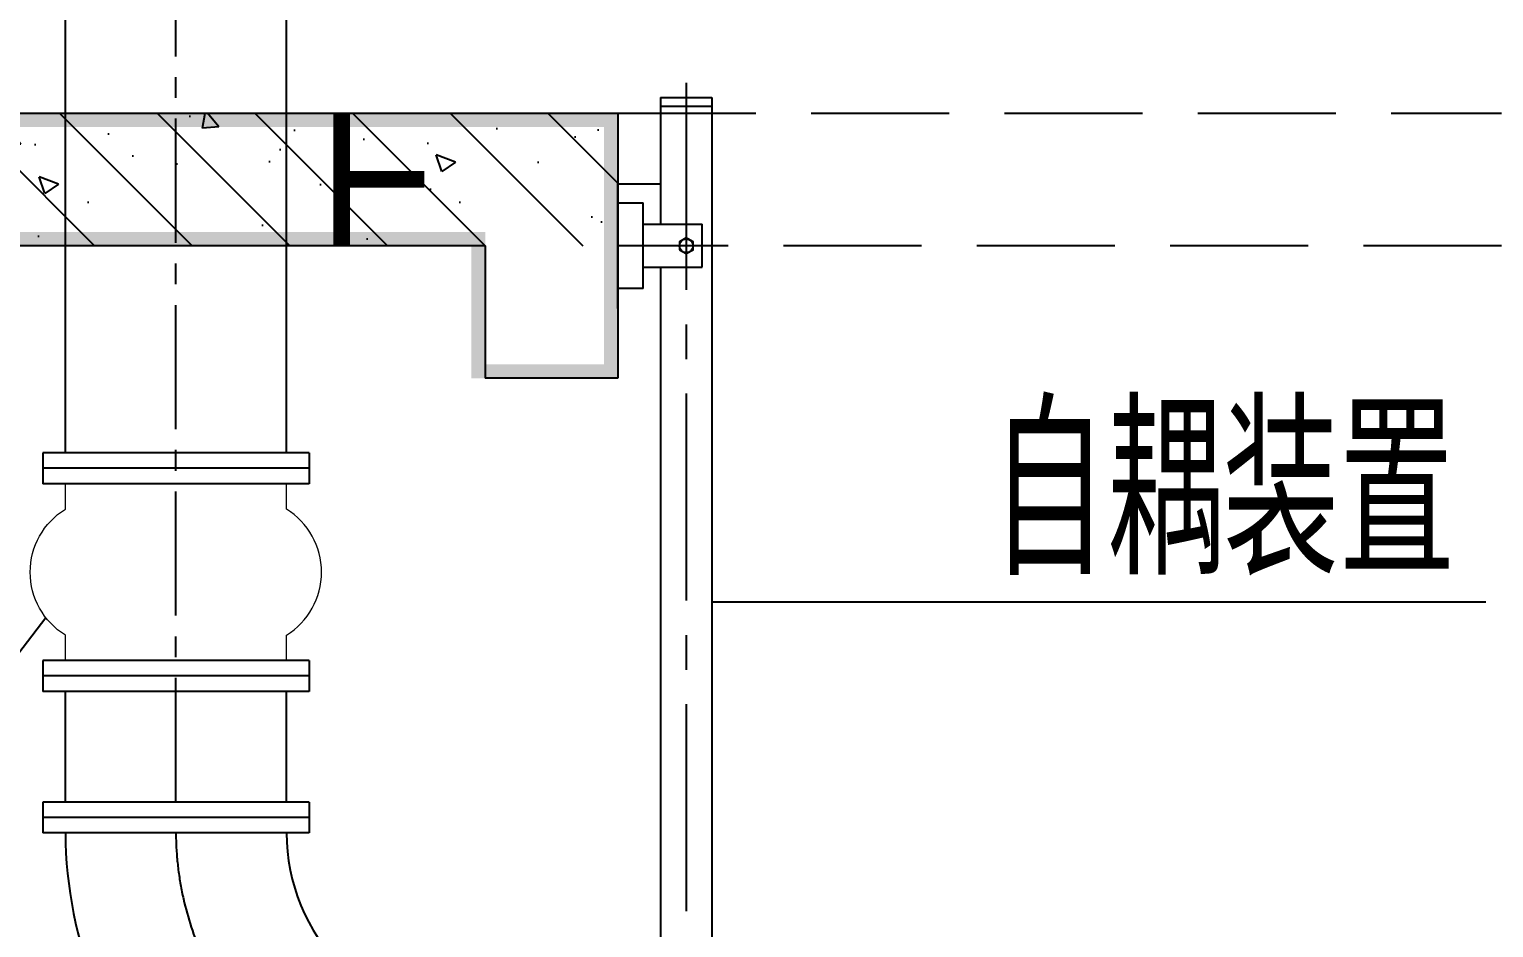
# Model space of a CAD drawing. Extents: x -316592 to 60787, y -138940 to -60306.
# Drawn here: x -1111 to 1540, y -99629 to -98002 of the extents above; entities that cross this region are included whole.
import ezdxf

# ---------------------------------------------------------------- set-up
doc = ezdxf.new("R2010")
doc.units = 0
doc.header["$LTSCALE"] = 1000
doc.header["$MEASUREMENT"] = 0
doc.linetypes.add('CENTER2', pattern=[1.125, 0.75, -0.125, 0.125, -0.125])
doc.linetypes.add('DASHED', pattern=[0.35, 0.25, -0.1])
for name, color, linetype in [('---GPS_废水管_DN', 74, 'Continuous'), ('DOTE', 8, 'Continuous'), ('PUB_HATCH', 246, 'Continuous'), ('PUB_WALL', 9, 'Continuous'), ('WALL', 8, 'Continuous'), ('WINDOW', 8, 'Continuous'), ('管道', 4, 'Continuous'), ('设备', 201, 'Continuous')]:
    doc.layers.add(name, color=color, linetype=linetype)
doc.layers.add('S-DIM', color=4, linetype='Continuous', lineweight=15)
doc.styles.add('HZ', font='HZTXT_E.SHX', dxfattribs={"width": 0.7, "bigfont": 'HZTXT.SHX'})

msp = doc.modelspace()

# ---------------------------------------------------------------- hatches: boundary and pattern name
at = {"layer": 'PUB_HATCH'}
h = msp.add_hatch(dxfattribs=at)
h.set_pattern_fill('钢筋混凝土', color=256, scale=50, style=0)
h.set_pattern_definition([(135, (59427.77, -16686.73), (88.38835, 88.38835), []), (130, (59427.77, -16686.73), (-358.6301, -31.3761), [37.5, -412.5]), (185, (59427.77, -16686.73), (69.3757, 376.0961), [30, -330]), (79.5486, (59397.88, -16689.35), (-289.2547, 344.7198), [31.8701, -350.571]), (133.8158, (59427.77, -16586.73), (-533.6205, -82.7595), [56.25, -618.75]), (83.3644, (59383.3, -16593.63), (-467.3314, 487.059), [47.805, -525.8565]), (188.8158, (59427.77, -16586.73), (-467.331, 487.0593), [45, -495]), (159, (59377.77, -16611.73), (-298.4535, -201.30945), [37.5, -412.5]), (214, (59377.77, -16611.73), (-121.6577, 362.575), [30, -330]), (108.5486, (59352.9, -16628.5), (-420.1113, 161.2652), [31.8701, -350.571]), (142.5, (59427.77, -16686.73), (-6.07993, 166.44693), [0, -326, 0, -335, 0, -331.25]), (172.5, (59427.77, -16686.73), (-131.53477, 197.20586), [0, -191, 0, -318.5, 0, -126.25]), (212.5, (59539.27, -16686.73), (-266.91122, -11.27744), [0, -125, 0, -390, 0, -517.5]), (222.5, (59589.27, -16686.73), (-291.5931, 50.0525), [0, -162.5, 0, -259, 0, -367.5])])
h.paths.add_polyline_path([(-2870.9, -98178.8), (-2845.9, -98153.8), (-45.9, -98153.8), (-45.9, -98393.8), (-2845.9, -98393.8), (-2870.9, -98368.8), (-3045.9, -98313.8)])
at = {"layer": 'PUB_WALL'}
for points in [[(-2845.9, -98153.8), (-45.9, -98153.8), (-70.9, -98178.8), (-2870.9, -98178.8)], [(-45.9, -98153.8), (-45.9, -98633.8), (-70.9, -98612.2), (-70.9, -98178.8)], [(-285.9, -98393.8), (-2845.9, -98393.8), (-2870.9, -98368.8), (-285.9, -98368.8)], [(-285.9, -98393.8), (-285.9, -98610.6), (-310.9, -98633.8), (-310.9, -98368.8)], [(-45.9, -98633.8), (-310.9, -98633.8), (-310.3, -98608.8), (-70.9, -98608.8)]]:
    msp.add_hatch(color=256, dxfattribs=at).paths.add_polyline_path(points)

# ---------------------------------------------------------------- linework, layer by layer
at = {"layer": '---GPS_废水管_DN'}
for p, q in [((1525.8, -99039.5), (124.4, -99039.5)), ((-1081.3, -99067.4), (-1457.4, -99559.4))]:
    msp.add_line(p, q, dxfattribs=at)
at = {"layer": '---GPS_废水管_DN', "const_width": 30}
for points in [[(-545.9, -98153.8), (-545.9, -98393.8)], [(-545.9, -98273.8), (-395.9, -98273.8)]]:
    msp.add_lwpolyline(points, dxfattribs=at)
msp.add_line((-45.9, -98507.4), (-45.9, -98280.3))
at = {"layer": 'DOTE', "color": 8, "linetype": 'CENTER2', "ltscale": 0.3}
msp.add_line((-845.9, -99401.2), (-845.9, -97058), dxfattribs=at)
at = {"layer": 'DOTE', "color": 8, "linetype": 'CENTER2', "ltscale": 0.5}
msp.add_line((78, -98099), (78, -101689.5), dxfattribs=at)
at = {"layer": 'DOTE', "color": 8, "linetype": 'CENTER2', "ltscale": 0.3}
msp.add_arc((-293.1, -99454.5), 552.8, 180.2767, 224.4736, dxfattribs=at)
at = {"layer": 'S-DIM', "color": 7, "ltscale": 20}
for points in [[(-1045.9, -99144.9), (-1045.9, -99099.1, -0.558663), (-1045.9, -98870.8), (-1045.9, -98824.9)], [(-645.9, -99144.9), (-645.9, -99099.1, 0.558663), (-645.9, -98870.8), (-645.9, -98824.9)]]:
    msp.add_lwpolyline(points, format="xyb", dxfattribs=at)
at = {"layer": 'WALL'}
for p, q in [((-2845.9, -98153.8), (-45.9, -98153.8)), ((-45.9, -98153.8), (-45.9, -98633.8)), ((-285.9, -98393.8), (-2845.9, -98393.8)), ((-285.9, -98393.8), (-285.9, -98633.8)), ((-45.9, -98633.8), (-285.9, -98633.8))]:
    msp.add_line(p, q, dxfattribs=at)
at = {"layer": 'WINDOW', "linetype": 'DASHED'}
for p, q in [((-45.9, -98153.8), (1554.1, -98153.8)), ((1554.1, -98393.8), (-45.9, -98393.8))]:
    msp.add_line(p, q, dxfattribs=at)
at = {"layer": '管道'}
for p, q in [((-1045.9, -98768.9), (-1045.9, -97853.8)), ((-645.9, -98768.9), (-645.9, -97853.8)), ((-1087, -98768.9), (-1087, -98824.9)), ((-604.7, -98768.9), (-1087, -98768.9)), ((-604.7, -98768.9), (-604.7, -98824.9)), ((-604.7, -98796.9), (-1087, -98796.9)), ((-604.7, -98824.9), (-1087, -98824.9)), ((-1087, -99144.9), (-1087, -99200.9)), ((-604.7, -99144.9), (-1087, -99144.9)), ((-604.7, -99144.9), (-604.7, -99200.9)), ((-604.7, -99172.9), (-1087, -99172.9)), ((-604.7, -99200.9), (-1087, -99200.9)), ((-1045.9, -99401.2), (-1045.9, -99200.9)), ((-645.9, -99401.2), (-645.9, -99200.9)), ((-1087, -99401.2), (-1087, -99457.2)), ((-604.8, -99401.2), (-1087, -99401.2)), ((-604.8, -99401.2), (-604.8, -99457.2)), ((-604.8, -99429.2), (-1087, -99429.2)), ((-604.8, -99457.2), (-1087, -99457.2))]:
    msp.add_line(p, q, dxfattribs=at)
for radius, start, end in [(752.8, 180.2032, 224.6135), (352.8, 180.4336, 224.1752)]:
    msp.add_arc((-293.1, -99454.5), radius, start, end, dxfattribs=at)
at = {"layer": '设备'}
for p, q in [((31.5, -98125.7), (31.5, -98355.1)), ((31.5, -98125.7), (124.4, -98125.7)), ((31.5, -98141.2), (124.4, -98141.2)), ((124.4, -98125.7), (124.4, -101753.2)), ((-45.9, -98281.6), (31.5, -98281.6)), ((-45.9, -98316.4), (0, -98316.4)), ((0, -98471.3), (0, -98316.4)), ((0, -98355.1), (106.6, -98355.1)), ((106.6, -98432.6), (106.6, -98355.1)), ((0, -98432.6), (106.6, -98432.6)), ((31.5, -98432.6), (31.5, -101753.2)), ((0, -98471.3), (-45.9, -98471.3))]:
    msp.add_line(p, q, dxfattribs=at)
msp.add_lwpolyline([(65.6, -98401), (78, -98408.1), (90.4, -98401), (90.4, -98386.7), (78, -98379.5), (65.6, -98386.7)], close=True, dxfattribs=at)
msp.add_circle((78, -98393.8), 12.4, dxfattribs=at)

# ---------------------------------------------------------------- texts
at = {"layer": '---GPS_废水管_DN', "style": 'HZ', "width": 0.7}
msp.add_text('自耦装置', height=300, dxfattribs=at).set_placement((629.7, -98989.5))

doc.saveas('drawing.dxf')
